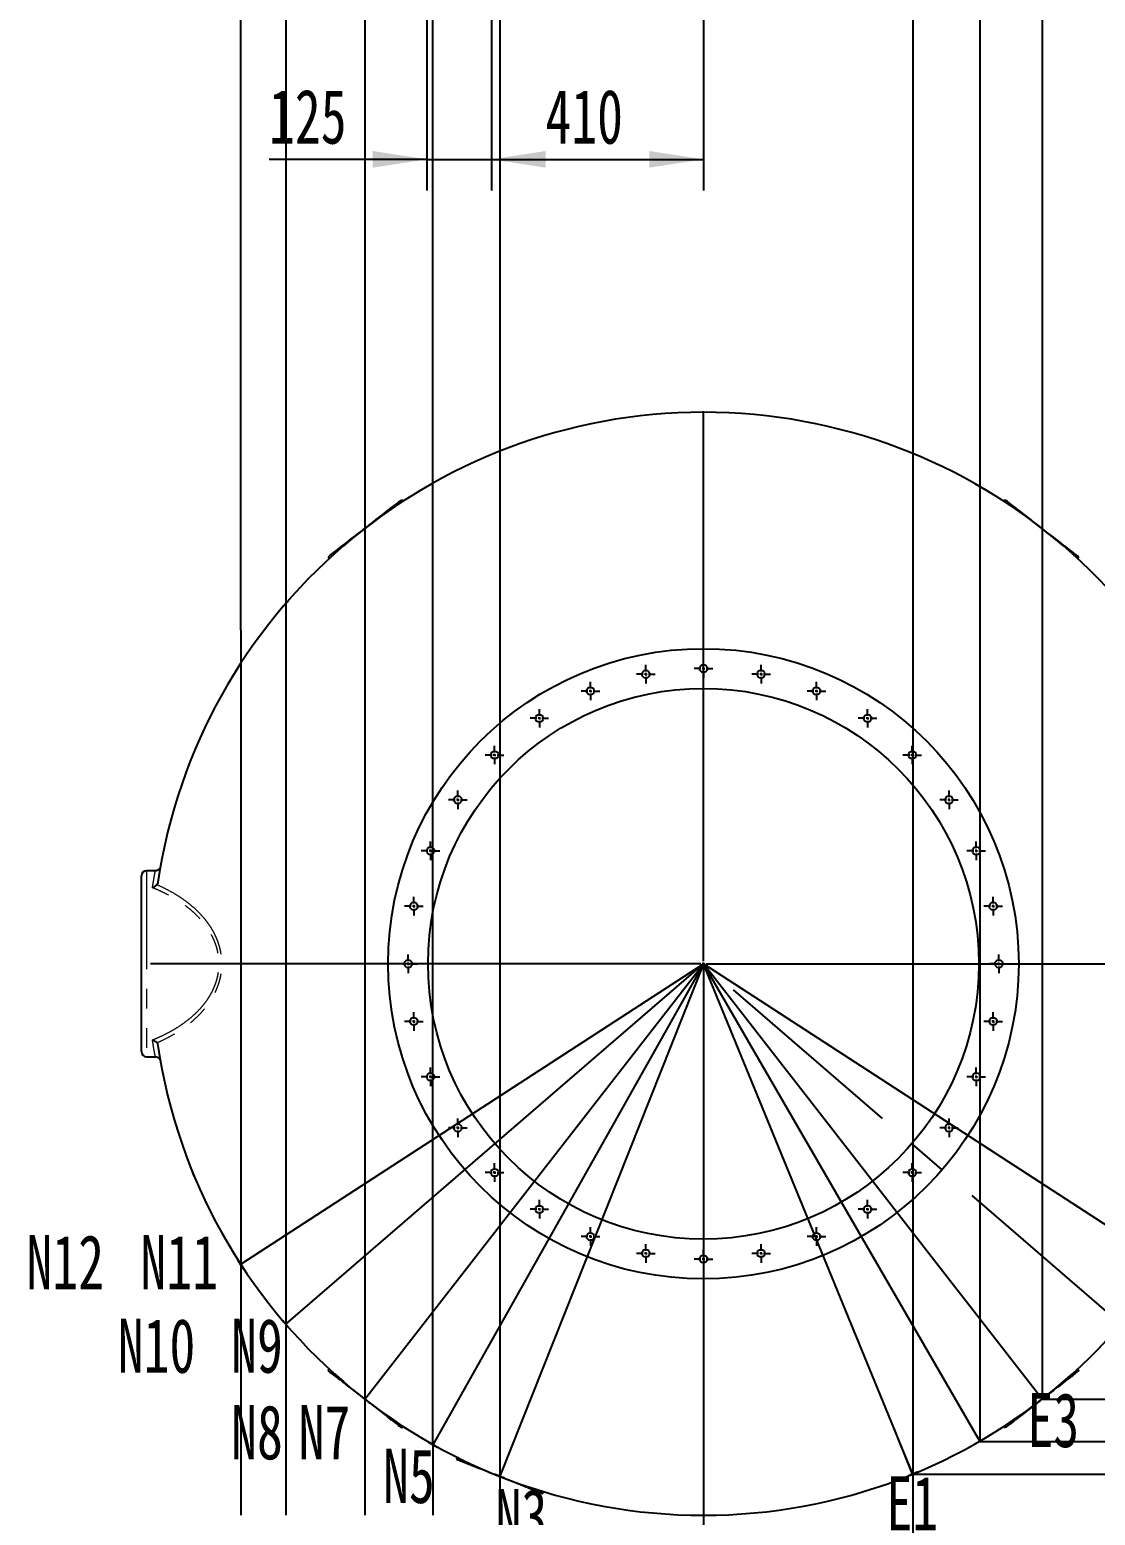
# Model space of a CAD drawing. Header units: millimetres. Extents: x 0 to 594, y 0 to 420.
# Drawn here: x 189.1 to 257.9, y 146.8 to 242.6 of the extents above; entities that cross this region are included whole.
import ezdxf

# ---------------------------------------------------------------- set-up
doc = ezdxf.new("R2010")
doc.units = ezdxf.units.MM
doc.header["$PDSIZE"] = -1
doc.linetypes.add('CENTERX2', pattern=[20.32, 12.7, -2.54, 2.54, -2.54])
doc.linetypes.add('PHANTOM', pattern=[12.7, 6.35, -1.27, 1.27, -1.27, 1.27, -1.27])
doc.layers.add('10', color=7, linetype='Continuous')
doc.styles.add('SLDTEXTSTYLE0', font='TXT', dxfattribs={"width": 0.7})
doc.dimstyles.new('SLDDIMSTYLE0', dxfattribs={"dimtxt": 3.5, "dimasz": 3.5, "dimexe": 0, "dimexo": 0.0625, "dimgap": 0.875, "dimtad": 2, "dimdec": 1, "dimlfac": 30, "dimrnd": 1e-09, "dimzin": 12, "dimdsep": 46, "dimtxsty": 'SLDTEXTSTYLE0', "dimsah": 1, "dimcen": 0.09, "dimadec": 0, "dimazin": 3, "dimtfac": 1, "dimtdec": 1, "dimtofl": 0, "dimtmove": 0, "dimatfit": 3, "dimfxl": 0, "dimfrac": 2, "dimtolj": 1, "dimtzin": 12, "dimarcsym": 0})
doc.dimstyles.new('SLDDIMSTYLE1', dxfattribs={"dimtxt": 3.5, "dimasz": 3.5, "dimexe": 0, "dimexo": 0.0625, "dimgap": 0.875, "dimtad": 2, "dimdec": 1, "dimlfac": 30, "dimrnd": 1e-09, "dimzin": 12, "dimdsep": 46, "dimtxsty": 'SLDTEXTSTYLE0', "dimsah": 1, "dimcen": 0.09, "dimadec": 0, "dimazin": 3, "dimtfac": 1, "dimtdec": 1, "dimtmove": 0, "dimatfit": 0, "dimfxl": 0, "dimfrac": 2, "dimtolj": 1, "dimtzin": 12, "dimarcsym": 0})

# ---------------------------------------------------------------- blocks, each defined once
blk = doc.blocks.new('_D_8')
at = {"layer": '10'}
for p, q in [((232.576, 182.359), (232.576, 127.953)), ((246.072, 149.435), (246.072, 127.953)), ((232.576, 129.953), (225.845, 129.953)), ((246.072, 129.953), (232.576, 129.953)), ((246.072, 129.953), (252.802, 129.953))]:
    blk.add_line(p, q, dxfattribs=at)
for points in [[(232.576, 129.953), (229.076, 130.492), (229.076, 129.415)], [(246.072, 129.953), (249.572, 129.415), (249.572, 130.492)]]:
    blk.add_solid(points, dxfattribs=at)
at = {"layer": '10', "insert": (236.23, 134.465), "char_height": 3.5, "attachment_point": 1, "style": 'SLDTEXTSTYLE0'}
blk.add_mtext('404.9', dxfattribs=at)
blk = doc.blocks.new('_D_14')
at = {"layer": '10'}
for p, q in [((214.742, 262.574), (214.742, 232.265)), ((218.909, 259.24), (218.909, 232.265)), ((214.742, 234.265), (204.554, 234.265)), ((214.742, 234.265), (218.909, 234.265)), ((218.909, 234.265), (225.64, 234.265))]:
    blk.add_line(p, q, dxfattribs=at)
for points in [[(214.742, 234.265), (211.242, 234.804), (211.242, 233.727)], [(218.909, 234.265), (222.409, 233.727), (222.409, 234.804)]]:
    blk.add_solid(points, dxfattribs=at)
at = {"layer": '10', "insert": (204.554, 238.777), "char_height": 3.5, "attachment_point": 1, "style": 'SLDTEXTSTYLE0'}
blk.add_mtext('125', dxfattribs=at)
blk = doc.blocks.new('_D_19')
at = {"layer": '10'}
for p, q in [((232.576, 262.724), (232.576, 232.265)), ((218.909, 259.24), (218.909, 232.265)), ((218.909, 234.265), (232.576, 234.265))]:
    blk.add_line(p, q, dxfattribs=at)
for points in [[(218.909, 234.265), (222.409, 233.727), (222.409, 234.804)], [(232.576, 234.265), (229.076, 234.804), (229.076, 233.727)]]:
    blk.add_solid(points, dxfattribs=at)
at = {"layer": '10', "insert": (222.383, 238.777), "char_height": 3.5, "attachment_point": 1, "style": 'SLDTEXTSTYLE0'}
blk.add_mtext('410', dxfattribs=at)
blk = doc.blocks.new('_D_27')
at = {"layer": '10'}
for p, q in [((252.992, 182.359), (295.576, 182.359)), ((293.576, 149.431), (293.576, 182.359)), ((266.568, 149.431), (295.576, 149.431))]:
    blk.add_line(p, q, dxfattribs=at)
for points in [[(293.576, 182.359), (293.038, 178.859), (294.115, 178.859)], [(293.576, 149.431), (294.115, 152.931), (293.038, 152.931)]]:
    blk.add_solid(points, dxfattribs=at)
at = {"layer": '10', "insert": (289.065, 163.092), "char_height": 3.5, "attachment_point": 1, "rotation": 90, "style": 'SLDTEXTSTYLE0'}
blk.add_mtext('987.8', dxfattribs=at)
blk = doc.blocks.new('SW_CENTERMARKSYMBOL_37')
at = {"layer": '10', "color": 0}
for p, q in [((0, 0.167), (0, 20.417)), ((-0.167, 0), (-20.417, 0)), ((0, 0), (-0.083, 0)), ((0, 0), (0, 0.083)), ((0, 0), (0, -0.083)), ((0, 0), (0.083, 0)), ((0.167, 0), (20.417, 0)), ((0, -0.167), (0, -20.417))]:
    blk.add_line(p, q, dxfattribs=at)
blk = doc.blocks.new('SW_CENTERMARKSYMBOL_38')
at = {"layer": '10', "color": 0}
for p, q in [((-0.167, 0), (-0.6, 0)), ((0, 0), (-0.083, 0)), ((0, 0.167), (0, 0.6)), ((0, 0), (0, 0.083)), ((0, 0), (0, -0.083)), ((0, 0), (0.083, 0)), ((0.167, 0), (0.6, 0)), ((0, -0.167), (0, -0.6))]:
    blk.add_line(p, q, dxfattribs=at)
blk = doc.blocks.new('SW_CENTERMARKSYMBOL_39')
at = {"layer": '10', "color": 0}
for p, q in [((-0.167, 0), (-0.6, 0)), ((0, 0), (-0.083, 0)), ((0, 0.167), (0, 0.6)), ((0, 0), (0, 0.083)), ((0, 0), (0, -0.083)), ((0, 0), (0.083, 0)), ((0.167, 0), (0.6, 0)), ((0, -0.167), (0, -0.6))]:
    blk.add_line(p, q, dxfattribs=at)
blk = doc.blocks.new('SW_CENTERMARKSYMBOL_40')
at = {"layer": '10', "color": 0}
for p, q in [((-0.167, 0), (-0.6, 0)), ((0, 0), (-0.083, 0)), ((0, 0.167), (0, 0.6)), ((0, 0), (0, 0.083)), ((0, 0), (0, -0.083)), ((0, 0), (0.083, 0)), ((0.167, 0), (0.6, 0)), ((0, -0.167), (0, -0.6))]:
    blk.add_line(p, q, dxfattribs=at)
blk = doc.blocks.new('SW_CENTERMARKSYMBOL_41')
at = {"layer": '10', "color": 0}
for p, q in [((-0.167, 0), (-0.6, 0)), ((0, 0), (-0.083, 0)), ((0, 0.167), (0, 0.6)), ((0, 0), (0, 0.083)), ((0, 0), (0, -0.083)), ((0, 0), (0.083, 0)), ((0.167, 0), (0.6, 0)), ((0, -0.167), (0, -0.6))]:
    blk.add_line(p, q, dxfattribs=at)
blk = doc.blocks.new('SW_CENTERMARKSYMBOL_42')
at = {"layer": '10', "color": 0}
for p, q in [((-0.167, 0), (-0.6, 0)), ((0, 0), (-0.083, 0)), ((0, 0.167), (0, 0.6)), ((0, 0), (0, 0.083)), ((0, 0), (0, -0.083)), ((0, 0), (0.083, 0)), ((0.167, 0), (0.6, 0)), ((0, -0.167), (0, -0.6))]:
    blk.add_line(p, q, dxfattribs=at)
blk = doc.blocks.new('SW_CENTERMARKSYMBOL_43')
at = {"layer": '10', "color": 0}
for p, q in [((-0.167, 0), (-0.6, 0)), ((0, 0), (-0.083, 0)), ((0, 0.167), (0, 0.6)), ((0, 0), (0, 0.083)), ((0, 0), (0, -0.083)), ((0, 0), (0.083, 0)), ((0.167, 0), (0.6, 0)), ((0, -0.167), (0, -0.6))]:
    blk.add_line(p, q, dxfattribs=at)
blk = doc.blocks.new('SW_CENTERMARKSYMBOL_44')
at = {"layer": '10', "color": 0}
for p, q in [((-0.167, 0), (-0.6, 0)), ((0, 0), (-0.083, 0)), ((0, 0.167), (0, 0.6)), ((0, 0), (0, 0.083)), ((0, 0), (0, -0.083)), ((0, 0), (0.083, 0)), ((0.167, 0), (0.6, 0)), ((0, -0.167), (0, -0.6))]:
    blk.add_line(p, q, dxfattribs=at)
blk = doc.blocks.new('SW_CENTERMARKSYMBOL_45')
at = {"layer": '10', "color": 0}
for p, q in [((-0.167, 0), (-0.6, 0)), ((0, 0), (-0.083, 0)), ((0, 0.167), (0, 0.6)), ((0, 0), (0, 0.083)), ((0, 0), (0, -0.083)), ((0, 0), (0.083, 0)), ((0.167, 0), (0.6, 0)), ((0, -0.167), (0, -0.6))]:
    blk.add_line(p, q, dxfattribs=at)
blk = doc.blocks.new('SW_CENTERMARKSYMBOL_46')
at = {"layer": '10', "color": 0}
for p, q in [((-0.167, 0), (-0.6, 0)), ((0, 0), (-0.083, 0)), ((0, 0.167), (0, 0.6)), ((0, 0), (0, 0.083)), ((0, 0), (0, -0.083)), ((0, 0), (0.083, 0)), ((0.167, 0), (0.6, 0)), ((0, -0.167), (0, -0.6))]:
    blk.add_line(p, q, dxfattribs=at)
blk = doc.blocks.new('SW_CENTERMARKSYMBOL_47')
at = {"layer": '10', "color": 0}
for p, q in [((-0.167, 0), (-0.6, 0)), ((0, 0), (-0.083, 0)), ((0, 0.167), (0, 0.6)), ((0, 0), (0, 0.083)), ((0, 0), (0, -0.083)), ((0, 0), (0.083, 0)), ((0.167, 0), (0.6, 0)), ((0, -0.167), (0, -0.6))]:
    blk.add_line(p, q, dxfattribs=at)
blk = doc.blocks.new('SW_CENTERMARKSYMBOL_48')
at = {"layer": '10', "color": 0}
for p, q in [((-0.167, 0), (-0.6, 0)), ((0, 0), (-0.083, 0)), ((0, 0.167), (0, 0.6)), ((0, 0), (0, 0.083)), ((0, 0), (0, -0.083)), ((0, 0), (0.083, 0)), ((0.167, 0), (0.6, 0)), ((0, -0.167), (0, -0.6))]:
    blk.add_line(p, q, dxfattribs=at)
blk = doc.blocks.new('SW_CENTERMARKSYMBOL_49')
at = {"layer": '10', "color": 0}
for p, q in [((-0.167, 0), (-0.6, 0)), ((0, 0), (-0.083, 0)), ((0, 0.167), (0, 0.6)), ((0, 0), (0, 0.083)), ((0, 0), (0, -0.083)), ((0, 0), (0.083, 0)), ((0.167, 0), (0.6, 0)), ((0, -0.167), (0, -0.6))]:
    blk.add_line(p, q, dxfattribs=at)
blk = doc.blocks.new('SW_CENTERMARKSYMBOL_50')
at = {"layer": '10', "color": 0}
for p, q in [((-0.167, 0), (-0.6, 0)), ((0, 0), (-0.083, 0)), ((0, 0.167), (0, 0.6)), ((0, 0), (0, 0.083)), ((0, 0), (0, -0.083)), ((0, 0), (0.083, 0)), ((0.167, 0), (0.6, 0)), ((0, -0.167), (0, -0.6))]:
    blk.add_line(p, q, dxfattribs=at)
blk = doc.blocks.new('SW_CENTERMARKSYMBOL_51')
at = {"layer": '10', "color": 0}
for p, q in [((-0.167, 0), (-0.6, 0)), ((0, 0), (-0.083, 0)), ((0, 0.167), (0, 0.6)), ((0, 0), (0, 0.083)), ((0, 0), (0, -0.083)), ((0, 0), (0.083, 0)), ((0.167, 0), (0.6, 0)), ((0, -0.167), (0, -0.6))]:
    blk.add_line(p, q, dxfattribs=at)
blk = doc.blocks.new('SW_CENTERMARKSYMBOL_52')
at = {"layer": '10', "color": 0}
for p, q in [((-0.167, 0), (-0.6, 0)), ((0, 0), (-0.083, 0)), ((0, 0.167), (0, 0.6)), ((0, 0), (0, 0.083)), ((0, 0), (0, -0.083)), ((0, 0), (0.083, 0)), ((0.167, 0), (0.6, 0)), ((0, -0.167), (0, -0.6))]:
    blk.add_line(p, q, dxfattribs=at)
blk = doc.blocks.new('SW_CENTERMARKSYMBOL_53')
at = {"layer": '10', "color": 0}
for p, q in [((-0.167, 0), (-0.6, 0)), ((0, 0), (-0.083, 0)), ((0, 0.167), (0, 0.6)), ((0, 0), (0, 0.083)), ((0, 0), (0, -0.083)), ((0, 0), (0.083, 0)), ((0.167, 0), (0.6, 0)), ((0, -0.167), (0, -0.6))]:
    blk.add_line(p, q, dxfattribs=at)
blk = doc.blocks.new('SW_CENTERMARKSYMBOL_54')
at = {"layer": '10', "color": 0}
for p, q in [((-0.167, 0), (-0.6, 0)), ((0, 0), (-0.083, 0)), ((0, 0.167), (0, 0.6)), ((0, 0), (0, 0.083)), ((0, 0), (0, -0.083)), ((0, 0), (0.083, 0)), ((0.167, 0), (0.6, 0)), ((0, -0.167), (0, -0.6))]:
    blk.add_line(p, q, dxfattribs=at)
blk = doc.blocks.new('SW_CENTERMARKSYMBOL_55')
at = {"layer": '10', "color": 0}
for p, q in [((-0.167, 0), (-0.6, 0)), ((0, 0), (-0.083, 0)), ((0, 0.167), (0, 0.6)), ((0, 0), (0, 0.083)), ((0, 0), (0, -0.083)), ((0, 0), (0.083, 0)), ((0.167, 0), (0.6, 0)), ((0, -0.167), (0, -0.6))]:
    blk.add_line(p, q, dxfattribs=at)
blk = doc.blocks.new('SW_CENTERMARKSYMBOL_56')
at = {"layer": '10', "color": 0}
for p, q in [((-0.167, 0), (-0.6, 0)), ((0, 0), (-0.083, 0)), ((0, 0.167), (0, 0.6)), ((0, 0), (0, 0.083)), ((0, 0), (0, -0.083)), ((0, 0), (0.083, 0)), ((0.167, 0), (0.6, 0)), ((0, -0.167), (0, -0.6))]:
    blk.add_line(p, q, dxfattribs=at)
blk = doc.blocks.new('SW_CENTERMARKSYMBOL_57')
at = {"layer": '10', "color": 0}
for p, q in [((-0.167, 0), (-0.6, 0)), ((0, 0), (-0.083, 0)), ((0, 0.167), (0, 0.6)), ((0, 0), (0, 0.083)), ((0, 0), (0, -0.083)), ((0, 0), (0.083, 0)), ((0.167, 0), (0.6, 0)), ((0, -0.167), (0, -0.6))]:
    blk.add_line(p, q, dxfattribs=at)
blk = doc.blocks.new('SW_CENTERMARKSYMBOL_58')
at = {"layer": '10', "color": 0}
for p, q in [((-0.167, 0), (-0.6, 0)), ((0, 0), (-0.083, 0)), ((0, 0.167), (0, 0.6)), ((0, 0), (0, 0.083)), ((0, 0), (0, -0.083)), ((0, 0), (0.083, 0)), ((0.167, 0), (0.6, 0)), ((0, -0.167), (0, -0.6))]:
    blk.add_line(p, q, dxfattribs=at)
blk = doc.blocks.new('SW_CENTERMARKSYMBOL_59')
at = {"layer": '10', "color": 0}
for p, q in [((-0.167, 0), (-0.6, 0)), ((0, 0), (-0.083, 0)), ((0, 0.167), (0, 0.6)), ((0, 0), (0, 0.083)), ((0, 0), (0, -0.083)), ((0, 0), (0.083, 0)), ((0.167, 0), (0.6, 0)), ((0, -0.167), (0, -0.6))]:
    blk.add_line(p, q, dxfattribs=at)
blk = doc.blocks.new('SW_CENTERMARKSYMBOL_60')
at = {"layer": '10', "color": 0}
for p, q in [((-0.167, 0), (-0.6, 0)), ((0, 0), (-0.083, 0)), ((0, 0.167), (0, 0.6)), ((0, 0), (0, 0.083)), ((0, 0), (0, -0.083)), ((0, 0), (0.083, 0)), ((0.167, 0), (0.6, 0)), ((0, -0.167), (0, -0.6))]:
    blk.add_line(p, q, dxfattribs=at)
blk = doc.blocks.new('SW_CENTERMARKSYMBOL_61')
at = {"layer": '10', "color": 0}
for p, q in [((-0.167, 0), (-0.6, 0)), ((0, 0), (-0.083, 0)), ((0, 0.167), (0, 0.6)), ((0, 0), (0, 0.083)), ((0, 0), (0, -0.083)), ((0, 0), (0.083, 0)), ((0.167, 0), (0.6, 0)), ((0, -0.167), (0, -0.6))]:
    blk.add_line(p, q, dxfattribs=at)
blk = doc.blocks.new('SW_CENTERMARKSYMBOL_62')
at = {"layer": '10', "color": 0}
for p, q in [((-0.167, 0), (-0.6, 0)), ((0, 0), (-0.083, 0)), ((0, 0.167), (0, 0.6)), ((0, 0), (0, 0.083)), ((0, 0), (0, -0.083)), ((0, 0), (0.083, 0)), ((0.167, 0), (0.6, 0)), ((0, -0.167), (0, -0.6))]:
    blk.add_line(p, q, dxfattribs=at)
blk = doc.blocks.new('SW_CENTERMARKSYMBOL_63')
at = {"layer": '10', "color": 0}
for p, q in [((-0.167, 0), (-0.6, 0)), ((0, 0), (-0.083, 0)), ((0, 0.167), (0, 0.6)), ((0, 0), (0, 0.083)), ((0, 0), (0, -0.083)), ((0, 0), (0.083, 0)), ((0.167, 0), (0.6, 0)), ((0, -0.167), (0, -0.6))]:
    blk.add_line(p, q, dxfattribs=at)
blk = doc.blocks.new('SW_CENTERMARKSYMBOL_64')
at = {"layer": '10', "color": 0}
for p, q in [((-0.167, 0), (-0.6, 0)), ((0, 0), (-0.083, 0)), ((0, 0.167), (0, 0.6)), ((0, 0), (0, 0.083)), ((0, 0), (0, -0.083)), ((0, 0), (0.083, 0)), ((0.167, 0), (0.6, 0)), ((0, -0.167), (0, -0.6))]:
    blk.add_line(p, q, dxfattribs=at)
blk = doc.blocks.new('SW_CENTERMARKSYMBOL_65')
at = {"layer": '10', "color": 0}
for p, q in [((-0.167, 0), (-0.6, 0)), ((0, 0), (-0.083, 0)), ((0, 0.167), (0, 0.6)), ((0, 0), (0, 0.083)), ((0, 0), (0, -0.083)), ((0, 0), (0.083, 0)), ((0.167, 0), (0.6, 0)), ((0, -0.167), (0, -0.6))]:
    blk.add_line(p, q, dxfattribs=at)
blk = doc.blocks.new('SW_CENTERMARKSYMBOL_66')
at = {"layer": '10', "color": 0}
for p, q in [((-0.167, 0), (-0.6, 0)), ((0, 0), (-0.083, 0)), ((0, 0.167), (0, 0.6)), ((0, 0), (0, 0.083)), ((0, 0), (0, -0.083)), ((0, 0), (0.083, 0)), ((0.167, 0), (0.6, 0)), ((0, -0.167), (0, -0.6))]:
    blk.add_line(p, q, dxfattribs=at)
blk = doc.blocks.new('SW_CENTERMARKSYMBOL_67')
at = {"layer": '10', "color": 0}
for p, q in [((-0.167, 0), (-0.6, 0)), ((0, 0), (-0.083, 0)), ((0, 0.167), (0, 0.6)), ((0, 0), (0, 0.083)), ((0, 0), (0, -0.083)), ((0, 0), (0.083, 0)), ((0.167, 0), (0.6, 0)), ((0, -0.167), (0, -0.6))]:
    blk.add_line(p, q, dxfattribs=at)
blk = doc.blocks.new('SW_CENTERMARKSYMBOL_68')
at = {"layer": '10', "color": 0}
for p, q in [((-0.167, 0), (-0.6, 0)), ((0, 0), (-0.083, 0)), ((0, 0.167), (0, 0.6)), ((0, 0), (0, 0.083)), ((0, 0), (0, -0.083)), ((0, 0), (0.083, 0)), ((0.167, 0), (0.6, 0)), ((0, -0.167), (0, -0.6))]:
    blk.add_line(p, q, dxfattribs=at)
blk = doc.blocks.new('SW_CENTERMARKSYMBOL_69')
at = {"layer": '10', "color": 0}
for p, q in [((-0.167, 0), (-0.6, 0)), ((0, 0), (-0.083, 0)), ((0, 0.167), (0, 0.6)), ((0, 0), (0, 0.083)), ((0, 0), (0, -0.083)), ((0, 0), (0.083, 0)), ((0.167, 0), (0.6, 0)), ((0, -0.167), (0, -0.6))]:
    blk.add_line(p, q, dxfattribs=at)
blk = doc.blocks.new('SW_CENTERMARKSYMBOL_70')
at = {"layer": '10', "color": 0}
for p, q in [((0, 0.167), (0, 35.667)), ((-0.167, 0), (-35.667, 0)), ((0, 0), (-0.083, 0)), ((0, 0), (0, 0.083)), ((0, 0), (0, -0.083)), ((0, 0), (0.083, 0)), ((0.167, 0), (35.667, 0)), ((0, -0.167), (0, -35.667))]:
    blk.add_line(p, q, dxfattribs=at)

msp = doc.modelspace()

# ---------------------------------------------------------------- linework, layer by layer
at = {"color": 7, "linetype": 'Continuous', "lineweight": 25}
for p, q in [((214.454, 212.9841), (214.4547, 212.9828)), ((214.4547, 212.9828), (214.4547, 212.9828)), ((215.0316, 213.3169), (215.0309, 213.3182)), ((250.1206, 213.3182), (250.1198, 213.3169)), ((250.6968, 212.9828), (250.6975, 212.9841)), ((213.1801, 212.1919), (213.1024, 212.2918)), ((252.0491, 212.2918), (251.9713, 212.1918)), ((210.4709, 210.2458), (210.4719, 210.2445)), ((210.9981, 210.6538), (210.9972, 210.655)), ((254.1543, 210.655), (254.1533, 210.6538)), ((254.6796, 210.2446), (254.6806, 210.2458)), ((208.3657, 208.6089), (208.4435, 208.5089)), ((256.7081, 208.509), (256.7858, 208.6089)), ((205.4177, 205.3532), (205.4189, 205.3522)), ((205.4189, 205.3522), (205.4189, 205.3522)), ((205.8544, 205.8569), (205.8532, 205.858)), ((202.4936, 201.3655), (202.4923, 201.3663)), ((202.1415, 200.7994), (202.1428, 200.7985)), ((196.3257, 176.6925), (196.3257, 188.0259)), ((197.2209, 188.3592), (196.6591, 188.3592)), ((197.5467, 188.6159), (197.5485, 188.626)), ((196.6591, 176.3592), (197.2218, 176.3592)), ((199.5175, 169.1938), (199.5161, 169.1932)), ((199.7685, 168.5762), (199.77, 168.5768)), ((202.5388, 163.249), (202.5255, 163.2404)), ((202.5255, 163.2404), (202.5263, 163.2391)), ((202.5522, 163.2597), (202.5263, 163.2391)), ((202.8878, 162.6826), (202.9172, 162.6979)), ((202.8886, 162.6813), (202.9019, 162.6899)), ((205.4189, 159.3662), (205.4177, 159.3652)), ((205.8532, 158.8604), (205.8544, 158.8615)), ((208.4434, 156.2094), (208.3657, 156.1095)), ((256.7858, 156.1095), (256.708, 156.2095)), ((210.4719, 154.4738), (210.4709, 154.4726)), ((254.6796, 154.4738), (254.6796, 154.4739)), ((254.6806, 154.4726), (254.6796, 154.4738)), ((210.9972, 154.0634), (210.9982, 154.0646)), ((254.1533, 154.0646), (254.1543, 154.0634)), ((213.1024, 152.4266), (213.1802, 152.5266)), ((251.9714, 152.5265), (252.0491, 152.4266)), ((214.8482, 151.5053), (214.8314, 151.4756)), ((214.8314, 151.4756), (214.8315, 151.4756)), ((214.8486, 151.5059), (214.8315, 151.4756)), ((250.6968, 151.7356), (250.6967, 151.7356)), ((250.6975, 151.7343), (250.6968, 151.7356)), ((215.4126, 151.1489), (215.4297, 151.1793)), ((215.4126, 151.1489), (215.4128, 151.1488)), ((215.4128, 151.1488), (215.4293, 151.1786)), ((216.6935, 150.5169), (216.6467, 150.3992)), ((250.1198, 151.4015), (250.1206, 151.4002)), ((246.3801, 149.561), (246.3795, 149.5624)), ((219.1255, 149.4158), (219.1249, 149.4144)), ((219.7444, 149.1682), (219.745, 149.1697)), ((245.7627, 149.3095), (245.7633, 149.3081)), ((222.2226, 148.1834), (222.2693, 148.3011)), ((232.5757, 146.7759), (232.9091, 146.7759)), ((232.5757, 146.7759), (232.9091, 146.7759))]:
    msp.add_line(p, q, dxfattribs=at)
at = {"color": 8, "linetype": 'PHANTOM', "lineweight": 18}
msp.add_line((196.6591, 188.3592), (196.6591, 176.3592), dxfattribs=at)
at = {"color": 7, "linetype": 'Continuous', "lineweight": 25, "flags": 128}
for points in [[(214.7424, 213.1512), (214.6861, 213.1186), (214.632, 213.0872), (214.5822, 213.0584), (214.5384, 213.0331), (214.5026, 213.0123), (214.4759, 212.9968), (214.4595, 212.9873), (214.454, 212.9841)], [(215.0309, 213.3182), (215.0253, 213.315), (215.0089, 213.3055), (214.9822, 213.2901), (214.9464, 213.2693), (214.9027, 213.244), (214.8528, 213.2151), (214.7987, 213.1838), (214.7424, 213.1512)], [(250.1206, 213.3182), (250.1262, 213.315), (250.1426, 213.3055), (250.1692, 213.2901), (250.2051, 213.2693), (250.2488, 213.244), (250.2987, 213.2151), (250.3528, 213.1838), (250.4091, 213.1512)], [(250.4091, 213.1512), (250.4654, 213.1186), (250.5195, 213.0872), (250.5693, 213.0584), (250.613, 213.0331), (250.6489, 213.0123), (250.6756, 212.9968), (250.692, 212.9873), (250.6975, 212.9841)], [(210.9972, 210.655), (211.0309, 210.6812), (211.1778, 210.7954), (211.323, 210.9083), (211.4659, 211.0194), (211.6059, 211.1283), (211.7425, 211.2344), (211.875, 211.3375), (212.0031, 211.4371), (212.1261, 211.5328), (212.2437, 211.6242), (212.3553, 211.7109), (212.4605, 211.7927), (212.5589, 211.8693), (212.6501, 211.9402), (212.7337, 212.0052), (212.8095, 212.0641), (212.877, 212.1166), (212.9361, 212.1625), (212.9865, 212.2017), (213.028, 212.234), (213.0605, 212.2592), (213.0837, 212.2773), (213.0977, 212.2882), (213.1024, 212.2918)], [(254.1543, 210.655), (254.1206, 210.6812), (253.9736, 210.7954), (253.8284, 210.9083), (253.6856, 211.0194), (253.5456, 211.1283), (253.409, 211.2344), (253.2765, 211.3375), (253.1484, 211.4371), (253.0253, 211.5328), (252.9078, 211.6242), (252.7962, 211.7109), (252.691, 211.7927), (252.5926, 211.8693), (252.5014, 211.9402), (252.4178, 212.0052), (252.342, 212.0641), (252.2745, 212.1166), (252.2154, 212.1625), (252.165, 212.2017), (252.1235, 212.234), (252.091, 212.2592), (252.0678, 212.2773), (252.0538, 212.2882), (252.0491, 212.2918)], [(208.3657, 208.6089), (208.3704, 208.6126), (208.3844, 208.6235), (208.4077, 208.6415), (208.4401, 208.6668), (208.4816, 208.6991), (208.532, 208.7382), (208.5911, 208.7842), (208.6587, 208.8367), (208.7344, 208.8956), (208.818, 208.9606), (208.9092, 209.0315), (209.0076, 209.108), (209.1128, 209.1898), (209.2244, 209.2766), (209.342, 209.368), (209.465, 209.4637), (209.5931, 209.5633), (209.7257, 209.6663), (209.8622, 209.7725), (210.0022, 209.8813), (210.1451, 209.9924), (210.2903, 210.1053), (210.4372, 210.2196), (210.4709, 210.2458)], [(210.7341, 210.4504), (210.6827, 210.4105), (210.6334, 210.3721), (210.5879, 210.3367), (210.548, 210.3057), (210.5153, 210.2803), (210.4909, 210.2614), (210.476, 210.2497), (210.4709, 210.2458)], [(210.9972, 210.655), (210.9922, 210.6511), (210.9772, 210.6394), (210.9529, 210.6205), (210.9201, 210.5951), (210.8803, 210.5641), (210.8348, 210.5287), (210.7854, 210.4903), (210.7341, 210.4504)], [(254.1543, 210.655), (254.1593, 210.6511), (254.1743, 210.6394), (254.1986, 210.6205), (254.2313, 210.5951), (254.2712, 210.5641), (254.3167, 210.5287), (254.3661, 210.4903), (254.4174, 210.4504)], [(254.4174, 210.4504), (254.4688, 210.4105), (254.5181, 210.3721), (254.5636, 210.3367), (254.6035, 210.3057), (254.6362, 210.2803), (254.6605, 210.2614), (254.6755, 210.2497), (254.6806, 210.2458)], [(256.7858, 208.6089), (256.7811, 208.6126), (256.7671, 208.6235), (256.7438, 208.6415), (256.7114, 208.6668), (256.6699, 208.6991), (256.6195, 208.7382), (256.5604, 208.7842), (256.4928, 208.8367), (256.4171, 208.8956), (256.3335, 208.9606), (256.2423, 209.0315), (256.1439, 209.108), (256.0387, 209.1898), (255.9271, 209.2766), (255.8095, 209.368), (255.6864, 209.4637), (255.5584, 209.5633), (255.4258, 209.6663), (255.2893, 209.7725), (255.1493, 209.8813), (255.0064, 209.9924), (254.8612, 210.1053), (254.7143, 210.2196), (254.6806, 210.2458)], [(205.6355, 205.6056), (205.593, 205.5564), (205.5521, 205.509), (205.5145, 205.4654), (205.4815, 205.4271), (205.4544, 205.3958), (205.4343, 205.3724), (205.4219, 205.3581), (205.4177, 205.3532)], [(205.8532, 205.858), (205.849, 205.8531), (205.8366, 205.8388), (205.8165, 205.8154), (205.7894, 205.784), (205.7564, 205.7458), (205.7188, 205.7022), (205.6779, 205.6548), (205.6355, 205.6056)], [(202.3169, 201.0828), (202.3511, 201.1381), (202.384, 201.1913), (202.4143, 201.2403), (202.4409, 201.2833), (202.4627, 201.3185), (202.4789, 201.3447), (202.4889, 201.3608), (202.4923, 201.3663)], [(202.1415, 200.7994), (202.1448, 200.8048), (202.1548, 200.8209), (202.171, 200.8471), (202.1928, 200.8824), (202.2194, 200.9253), (202.2497, 200.9744), (202.2827, 201.0275), (202.3169, 201.0828)], [(199.6423, 168.8847), (199.6177, 168.9449), (199.594, 169.0028), (199.5722, 169.0561), (199.553, 169.1029), (199.5373, 169.1412), (199.5257, 169.1698), (199.5185, 169.1873), (199.5161, 169.1932)], [(199.7685, 168.5762), (199.7661, 168.5821), (199.7589, 168.5997), (199.7472, 168.6282), (199.7315, 168.6666), (199.7124, 168.7133), (199.6906, 168.7667), (199.6669, 168.8245), (199.6423, 168.8847)], [(202.8878, 162.6826), (202.8869, 162.6838), (202.8804, 162.6938), (202.8677, 162.7135), (202.8491, 162.7421), (202.8254, 162.7786), (202.7974, 162.8217), (202.7661, 162.8698), (202.7327, 162.9212), (202.6984, 162.9741), (202.6644, 163.0264), (202.632, 163.0764), (202.6022, 163.1222), (202.5762, 163.1622), (202.555, 163.1949), (202.5392, 163.2192), (202.5296, 163.2341), (202.5263, 163.2391)], [(202.8878, 162.6826), (202.8878, 162.6825), (202.8886, 162.6813)], [(205.6355, 159.1128), (205.593, 159.162), (205.5521, 159.2094), (205.5145, 159.253), (205.4815, 159.2913), (205.4544, 159.3226), (205.4343, 159.346), (205.4219, 159.3603), (205.4177, 159.3652)], [(205.8532, 158.8604), (205.849, 158.8653), (205.8366, 158.8797), (205.8165, 158.903), (205.7894, 158.9344), (205.7564, 158.9726), (205.7188, 159.0162), (205.6779, 159.0636), (205.6355, 159.1128)], [(208.3657, 156.1095), (208.3704, 156.1058), (208.3844, 156.0949), (208.4077, 156.0769), (208.4401, 156.0516), (208.4816, 156.0193), (208.532, 155.9802), (208.5911, 155.9342), (208.6587, 155.8817), (208.7344, 155.8228), (208.818, 155.7578), (208.9092, 155.6869), (209.0076, 155.6104), (209.1128, 155.5286), (209.2244, 155.4418), (209.342, 155.3504), (209.465, 155.2547), (209.5931, 155.1551), (209.7257, 155.0521), (209.8622, 154.9459), (210.0022, 154.8371), (210.1451, 154.726), (210.2903, 154.6131), (210.4372, 154.4988), (210.4709, 154.4726)], [(256.7858, 156.1095), (256.7811, 156.1058), (256.7671, 156.0949), (256.7438, 156.0769), (256.7114, 156.0516), (256.6699, 156.0193), (256.6195, 155.9802), (256.5604, 155.9342), (256.4928, 155.8817), (256.4171, 155.8228), (256.3335, 155.7578), (256.2423, 155.6869), (256.1439, 155.6104), (256.0387, 155.5286), (255.9271, 155.4418), (255.8095, 155.3504), (255.6864, 155.2547), (255.5584, 155.1551), (255.4258, 155.0521), (255.2893, 154.9459), (255.1493, 154.8371), (255.0064, 154.726), (254.8612, 154.6131), (254.7143, 154.4988), (254.6806, 154.4726)], [(210.7341, 154.268), (210.6827, 154.3079), (210.6334, 154.3463), (210.5879, 154.3817), (210.548, 154.4127), (210.5153, 154.4381), (210.4909, 154.457), (210.476, 154.4687), (210.4709, 154.4726)], [(254.4174, 154.268), (254.4688, 154.3079), (254.5181, 154.3463), (254.5636, 154.3817), (254.6035, 154.4127), (254.6362, 154.4381), (254.6605, 154.457), (254.6755, 154.4687), (254.6806, 154.4726)], [(210.9972, 154.0634), (210.9922, 154.0673), (210.9772, 154.079), (210.9529, 154.0979), (210.9201, 154.1233), (210.8803, 154.1543), (210.8348, 154.1897), (210.7854, 154.2281), (210.7341, 154.268)], [(210.9972, 154.0634), (211.0309, 154.0372), (211.1778, 153.923), (211.323, 153.8101), (211.4659, 153.699), (211.6059, 153.5901), (211.7425, 153.484), (211.875, 153.3809), (212.0031, 153.2813), (212.1261, 153.1856), (212.2437, 153.0942), (212.3553, 153.0075), (212.4605, 152.9257), (212.5589, 152.8492), (212.6501, 152.7782), (212.7337, 152.7132), (212.8095, 152.6543), (212.877, 152.6018), (212.9361, 152.5559), (212.9865, 152.5167), (213.028, 152.4844), (213.0605, 152.4592), (213.0837, 152.4411), (213.0977, 152.4302), (213.1024, 152.4266)], [(254.1543, 154.0634), (254.1206, 154.0372), (253.9736, 153.923), (253.8284, 153.8101), (253.6856, 153.699), (253.5456, 153.5901), (253.409, 153.484), (253.2765, 153.3809), (253.1484, 153.2813), (253.0253, 153.1856), (252.9078, 153.0942), (252.7962, 153.0075), (252.691, 152.9257), (252.5926, 152.8492), (252.5014, 152.7782), (252.4178, 152.7132), (252.342, 152.6543), (252.2745, 152.6018), (252.2154, 152.5559), (252.165, 152.5167), (252.1235, 152.4844), (252.091, 152.4592), (252.0678, 152.4411), (252.0538, 152.4302), (252.0491, 152.4266)], [(254.1543, 154.0634), (254.1593, 154.0673), (254.1743, 154.079), (254.1986, 154.0979), (254.2313, 154.1233), (254.2712, 154.1543), (254.3167, 154.1897), (254.3661, 154.2281), (254.4174, 154.268)], [(215.4126, 151.1489), (215.4074, 151.1518), (215.3918, 151.1606), (215.3665, 151.1748), (215.3324, 151.194), (215.2906, 151.2175), (215.2428, 151.2443), (215.1906, 151.2737), (215.1359, 151.3044), (215.0807, 151.3355), (215.027, 151.3656), (214.9768, 151.3939), (214.9318, 151.4192), (214.8937, 151.4406), (214.8638, 151.4574), (214.8433, 151.4689), (214.8328, 151.4748), (214.8315, 151.4756)], [(250.1206, 151.4002), (250.1262, 151.4034), (250.1426, 151.4129), (250.1692, 151.4283), (250.2051, 151.4491), (250.2488, 151.4744), (250.2987, 151.5033), (250.3528, 151.5346), (250.4091, 151.5672)], [(250.4091, 151.5672), (250.4654, 151.5998), (250.5195, 151.6312), (250.5693, 151.66), (250.613, 151.6854), (250.6489, 151.7061), (250.6756, 151.7216), (250.692, 151.7311), (250.6975, 151.7343)], [(216.6467, 150.3992), (216.6522, 150.397), (216.6687, 150.3905), (216.6961, 150.3796), (216.7343, 150.3644), (216.7832, 150.345), (216.8425, 150.3214), (216.9121, 150.2938), (216.9916, 150.2622), (217.0807, 150.2268), (217.1792, 150.1876), (217.2865, 150.145), (217.4023, 150.0989), (217.5262, 150.0497), (217.6576, 149.9975), (217.796, 149.9425), (217.9408, 149.885), (218.0916, 149.8251), (218.2476, 149.763), (218.4084, 149.6992), (218.5731, 149.6337), (218.7413, 149.5668), (218.9123, 149.4989), (219.0852, 149.4302), (219.1249, 149.4144)], [(246.3801, 149.561), (246.3742, 149.5585), (246.3567, 149.5514), (246.3282, 149.5397), (246.2898, 149.5239), (246.2431, 149.5048), (246.1897, 149.4829), (246.1319, 149.4592), (246.0717, 149.4345)], [(219.4347, 149.2913), (219.3742, 149.3153), (219.3161, 149.3384), (219.2626, 149.3597), (219.2156, 149.3784), (219.1771, 149.3937), (219.1485, 149.405), (219.1308, 149.412), (219.1249, 149.4144)], [(219.7444, 149.1682), (219.7385, 149.1706), (219.7208, 149.1776), (219.6922, 149.189), (219.6537, 149.2043), (219.6068, 149.2229), (219.5532, 149.2442), (219.4951, 149.2673), (219.4347, 149.2913)], [(219.7444, 149.1682), (219.7841, 149.1525), (219.9571, 149.0837), (220.128, 149.0158), (220.2962, 148.9489), (220.461, 148.8835), (220.6217, 148.8196), (220.7777, 148.7576), (220.9285, 148.6977), (221.0734, 148.6401), (221.2117, 148.5851), (221.3431, 148.5329), (221.467, 148.4837), (221.5828, 148.4376), (221.6901, 148.395), (221.7886, 148.3559), (221.8777, 148.3204), (221.9572, 148.2888), (222.0268, 148.2612), (222.0861, 148.2376), (222.135, 148.2182), (222.1732, 148.203), (222.2006, 148.1921), (222.2171, 148.1856), (222.2226, 148.1834)], [(246.0717, 149.4345), (246.0115, 149.4099), (245.9537, 149.3862), (245.9004, 149.3643), (245.8536, 149.3452), (245.8153, 149.3294), (245.7868, 149.3177), (245.7692, 149.3106), (245.7633, 149.3081)]]:
    msp.add_lwpolyline(points, dxfattribs=at)
at = {"color": 7, "linetype": 'Continuous', "lineweight": 25}
for centre, radius in [((232.5757, 182.3592), 20.3333), ((228.8593, 201.0432), 0.25), ((232.5757, 201.4092), 0.25), ((236.2922, 201.0432), 0.25), ((232.5757, 182.3592), 17.7667), ((225.2856, 199.9591), 0.25), ((239.8659, 199.9591), 0.25), ((221.9921, 198.1987), 0.25), ((243.1594, 198.1987), 0.25), ((219.1054, 195.8296), 0.25), ((246.0461, 195.8296), 0.25), ((216.7362, 192.9428), 0.25), ((248.4152, 192.9428), 0.25), ((214.9758, 189.6493), 0.25), ((250.1756, 189.6493), 0.25), ((213.8918, 186.0757), 0.25), ((251.2597, 186.0757), 0.25), ((213.5257, 182.3592), 0.25), ((251.6257, 182.3592), 0.25), ((213.8918, 178.6427), 0.25), ((251.2597, 178.6427), 0.25), ((214.9758, 175.0691), 0.25), ((250.1756, 175.0691), 0.25), ((216.7362, 171.7756), 0.25), ((248.4152, 171.7756), 0.25), ((219.1054, 168.8888), 0.25), ((246.0461, 168.8888), 0.25), ((221.9921, 166.5197), 0.25), ((243.1594, 166.5197), 0.25), ((225.2856, 164.7593), 0.25), ((239.8659, 164.7593), 0.25), ((228.8593, 163.6752), 0.25), ((236.2922, 163.6752), 0.25), ((232.5757, 163.3092), 0.25)]:
    msp.add_circle(centre, radius, dxfattribs=at)
for centre, radius, start, end in [((232.5757, 182.3592), 35.5833, 8.509575, 171.490425), ((196.6591, 188.0259), 0.3333, 90, 180), ((196.6591, 176.6925), 0.3333, 180, 270), ((232.5757, 182.3592), 35.5833, 188.509575, 351.490425)]:
    msp.add_arc(centre, radius, start, end, dxfattribs=at)
at = {"color": 8, "linetype": 'PHANTOM', "lineweight": 18}
for points, knots in [([(197.0353, 187.2713), (197.0491, 187.3594), (197.0768, 187.5362), (197.1146, 187.7624), (197.1484, 187.9578), (197.1772, 188.1183), (197.1997, 188.2411), (197.2146, 188.3208), (197.2218, 188.3588), (197.2211, 188.3552), (197.2209, 188.3541)], [0, 0, 0, 0, 0.1299485, 0.2607226, 0.3944505, 0.5281772, 0.66574, 0.803301, 0.9384534, 1, 1, 1, 1]), ([(197.0353, 177.4471), (197.1303, 177.4863), (197.3844, 177.5911), (197.7913, 177.7798), (198.2522, 178.0209), (198.7009, 178.289), (199.1061, 178.5661), (199.4688, 178.8482), (199.7903, 179.1311), (200.095, 179.4379), (200.3785, 179.7695), (200.6088, 180.0881), (200.7909, 180.3861), (200.9322, 180.6559), (201.056, 180.9375), (201.1596, 181.2294), (201.2406, 181.529), (201.2962, 181.8354), (201.3267, 182.1459), (201.3319, 182.4583), (201.3112, 182.7695), (201.2637, 183.0767), (201.1921, 183.3778), (201.0983, 183.6705), (200.9732, 183.9799), (200.8112, 184.3009), (200.6098, 184.6284), (200.3864, 184.9361), (200.1222, 185.2502), (199.8148, 185.5655), (199.4626, 185.8771), (199.0928, 186.1623), (198.7093, 186.4226), (198.3102, 186.6633), (197.8968, 186.885), (197.4704, 187.0901), (197.1803, 187.2109), (197.0353, 187.2713)], [0, 0, 0, 0, 0.0234414, 0.0626982, 0.1020032, 0.1412873, 0.1805154, 0.2119302, 0.2434724, 0.2750076, 0.3064517, 0.337784, 0.3589462, 0.3802128, 0.4014884, 0.4227041, 0.4438234, 0.464709, 0.4856928, 0.506672, 0.5275514, 0.5484506, 0.5694359, 0.5904378, 0.6113598, 0.6383501, 0.6654384, 0.6925624, 0.7196018, 0.754086, 0.788662, 0.823312, 0.8579678, 0.8925191, 0.928338, 0.9641748, 1, 1, 1, 1]), ([(197.3249, 187.4663), (197.3361, 187.4614), (197.5388, 187.3723), (197.9285, 187.1867), (198.4331, 186.9073), (198.8762, 186.6264), (199.2606, 186.3519), (199.6305, 186.0518), (199.9822, 185.7248), (200.2893, 185.3939), (200.5534, 185.064), (200.7772, 184.7402), (200.9783, 184.3965), (201.1401, 184.0598), (201.2652, 183.7352), (201.359, 183.4276), (201.4305, 183.1117), (201.4779, 182.7897), (201.4986, 182.4633), (201.4934, 182.1355), (201.4629, 181.8095), (201.4073, 181.4883), (201.3265, 181.1742), (201.2231, 180.8683), (201.0994, 180.5725), (200.9579, 180.2886), (200.7759, 179.9759), (200.546, 179.6417), (200.2631, 179.294), (199.9582, 178.9713), (199.6359, 178.6731), (199.2637, 178.3686), (198.8387, 178.0645), (198.3589, 177.7671), (197.8651, 177.5008), (197.5173, 177.3367), (197.3361, 177.257), (197.3249, 177.2521)], [0, 0, 0, 0, 0.00280368, 0.05045201, 0.09809458, 0.13316555, 0.16834403, 0.20351829, 0.23861818, 0.27362332, 0.30136076, 0.32918365, 0.35697294, 0.38466441, 0.40631754, 0.4280492, 0.44976576, 0.47139829, 0.49306868, 0.51483623, 0.53660784, 0.55828387, 0.58007038, 0.60195245, 0.62389187, 0.64582052, 0.66764618, 0.69959079, 0.73164967, 0.76379841, 0.79595179, 0.82797592, 0.87023072, 0.91255482, 0.95490524, 0.99719632, 1, 1, 1, 1]), ([(197.2218, 176.3596), (197.2218, 176.3595), (197.2232, 176.3524), (197.2185, 176.3771), (197.2073, 176.4366), (197.1873, 176.5446), (197.1621, 176.6839), (197.1337, 176.8448), (197.104, 177.0189), (197.0712, 177.2173), (197.0473, 177.3705), (197.0353, 177.4471)], [0, 0, 0, 0, 0.0026058, 0.1384721, 0.2743394, 0.4142917, 0.5542421, 0.6646368, 0.775031, 0.8875156, 1, 1, 1, 1])]:
    msp.add_open_spline(points, degree=3, knots=knots, dxfattribs=at)
at = {"color": 7, "linetype": 'Continuous', "lineweight": 25}
for points, knots in [([(197.5463, 188.6163), (197.5463, 188.6161), (197.5458, 188.614), (197.5433, 188.6039), (197.5368, 188.5822), (197.5239, 188.5496), (197.5022, 188.51), (197.472, 188.4702), (197.435, 188.4346), (197.3931, 188.405), (197.3457, 188.3814), (197.2934, 188.3658), (197.2511, 188.3586), (197.2268, 188.3599), (197.2211, 188.3602)], [0, 0, 0, 0, 0.0028616, 0.0275257, 0.076631, 0.157768, 0.2591132, 0.3772464, 0.4880257, 0.5994776, 0.7174107, 0.8387068, 0.9619027, 1, 1, 1, 1]), ([(197.3249, 187.4663), (197.299, 187.4352), (197.2473, 187.3731), (197.1435, 187.308), (197.071, 187.2805), (197.0355, 187.2713), (197.0353, 187.2713)], [0, 0, 0, 0, 0.3391695, 0.6770072, 0.998021, 1, 1, 1, 1]), ([(197.3841, 187.6246), (197.3765, 187.5878), (197.3647, 187.531), (197.3353, 187.4832), (197.3249, 187.4663)], [0, 0, 0, 0, 0.6481322, 1, 1, 1, 1]), ([(197.0353, 177.4471), (197.0355, 177.4471), (197.0715, 177.4378), (197.1443, 177.4101), (197.2479, 177.3447), (197.2992, 177.283), (197.3249, 177.2521)], [0, 0, 0, 0, 0.00197894, 0.32743235, 0.66307058, 1, 1, 1, 1]), ([(197.3249, 177.2521), (197.3342, 177.2369), (197.3533, 177.206), (197.3731, 177.1521), (197.3804, 177.1136), (197.3841, 177.0938)], [0, 0, 0, 0, 0.31818942, 0.64757129, 1, 1, 1, 1]), ([(197.2218, 176.3582), (197.2349, 176.3582), (197.2659, 176.3581), (197.313, 176.3477), (197.3609, 176.3302), (197.4032, 176.3069), (197.4396, 176.2796), (197.47, 176.2497), (197.4946, 176.2187), (197.5136, 176.1883), (197.5275, 176.1598), (197.5369, 176.1356), (197.5426, 176.117), (197.5456, 176.1052), (197.547, 176.0995), (197.5473, 176.0977), (197.5475, 176.097)], [0, 0, 0, 0, 0.0852612, 0.2014584, 0.3115995, 0.4159646, 0.5145499, 0.6070319, 0.6928454, 0.7710847, 0.840416, 0.8985902, 0.9409233, 0.9681776, 0.986311, 1, 1, 1, 1])]:
    msp.add_open_spline(points, degree=3, knots=knots, dxfattribs=at)
at = {"layer": '10', "color": 1}
for p, q in [((205.6355, 333.4071), (205.6355, 159.1128)), ((215.1221, 151.3122), (215.1221, 285.0738)), ((210.7341, 280.0738), (210.7341, 154.268)), ((219.4347, 280.0738), (219.4347, 149.2913)), ((202.707, 275.0738), (202.7337, 162.9781))]:
    msp.add_line(p, q, dxfattribs=at)
at = {"layer": '10', "color": 6}
for p, q in [((246.0717, 331.6739), (246.0717, 149.4345)), ((250.4091, 285.0738), (250.4091, 151.5672)), ((254.4174, 277.0738), (254.4174, 154.268))]:
    msp.add_line(p, q, dxfattribs=at)
at = {"layer": '10', "color": 5}
for p, q in [((202.7337, 162.9781), (232.5757, 182.3592)), ((205.6355, 159.1128), (232.5757, 182.3592)), ((210.7341, 154.268), (232.5757, 182.3592)), ((232.5757, 182.3592), (215.1221, 151.3122)), ((232.5757, 182.3592), (219.4347, 149.2913))]:
    msp.add_line(p, q, dxfattribs=at)
at = {"layer": '10', "color": 96}
for p in [(246.0717, 149.4345), (250.4091, 151.5672), (254.4174, 154.268), (262.4445, 162.9608)]:
    msp.add_line(p, (232.5757, 182.3592), dxfattribs=at)
at = {"layer": '10', "color": 96, "linetype": 'CENTERX2'}
msp.add_line((259.516, 159.1128), (232.5757, 182.3592), dxfattribs=at)
at = {"layer": '10'}
for p, q in [((232.5757, 182.3592), (232.5757, 145.827)), ((202.7337, 162.9781), (202.7337, 146.7759)), ((205.6355, 159.1128), (205.6355, 146.7759)), ((210.7341, 154.268), (210.7341, 146.7759)), ((254.4174, 154.268), (266.5677, 154.268)), ((246.0632, 149.4311), (244.8678, 152.3715)), ((250.3593, 151.5385), (266.5677, 151.5385)), ((215.1221, 151.3122), (215.1221, 146.7759)), ((219.4347, 149.2913), (219.4347, 146.7759)), ((246.0632, 149.4311), (266.5677, 149.4311))]:
    msp.add_line(p, q, dxfattribs=at)
for p in [(210.7341, 154.268), (254.4174, 154.268), (250.3593, 151.5385), (246.0632, 149.4311)]:
    msp.add_point(p, dxfattribs=at)

# ---------------------------------------------------------------- block references
for name, p in [('SW_CENTERMARKSYMBOL_70', (232.5757, 182.3592)), ('SW_CENTERMARKSYMBOL_37', (232.5757, 182.3592)), ('SW_CENTERMARKSYMBOL_63', (228.8593, 201.0432)), ('SW_CENTERMARKSYMBOL_62', (232.5757, 201.4092)), ('SW_CENTERMARKSYMBOL_61', (236.2922, 201.0432)), ('SW_CENTERMARKSYMBOL_64', (225.2856, 199.9591)), ('SW_CENTERMARKSYMBOL_60', (239.8659, 199.9591)), ('SW_CENTERMARKSYMBOL_65', (221.9921, 198.1987)), ('SW_CENTERMARKSYMBOL_59', (243.1594, 198.1987)), ('SW_CENTERMARKSYMBOL_66', (219.1054, 195.8296)), ('SW_CENTERMARKSYMBOL_58', (246.0461, 195.8296)), ('SW_CENTERMARKSYMBOL_67', (216.7362, 192.9428)), ('SW_CENTERMARKSYMBOL_57', (248.4152, 192.9428)), ('SW_CENTERMARKSYMBOL_68', (214.9758, 189.6493)), ('SW_CENTERMARKSYMBOL_56', (250.1756, 189.6493)), ('SW_CENTERMARKSYMBOL_69', (213.8918, 186.0757)), ('SW_CENTERMARKSYMBOL_55', (251.2597, 186.0757)), ('SW_CENTERMARKSYMBOL_38', (213.5257, 182.3592)), ('SW_CENTERMARKSYMBOL_54', (251.6257, 182.3592)), ('SW_CENTERMARKSYMBOL_39', (213.8918, 178.6427)), ('SW_CENTERMARKSYMBOL_53', (251.2597, 178.6427)), ('SW_CENTERMARKSYMBOL_40', (214.9758, 175.0691)), ('SW_CENTERMARKSYMBOL_52', (250.1756, 175.0691)), ('SW_CENTERMARKSYMBOL_41', (216.7362, 171.7756)), ('SW_CENTERMARKSYMBOL_51', (248.4152, 171.7756)), ('SW_CENTERMARKSYMBOL_42', (219.1054, 168.8888)), ('SW_CENTERMARKSYMBOL_50', (246.0461, 168.8888)), ('SW_CENTERMARKSYMBOL_43', (221.9921, 166.5197)), ('SW_CENTERMARKSYMBOL_49', (243.1594, 166.5197)), ('SW_CENTERMARKSYMBOL_44', (225.2856, 164.7593)), ('SW_CENTERMARKSYMBOL_48', (239.8659, 164.7593)), ('SW_CENTERMARKSYMBOL_45', (228.8593, 163.6752)), ('SW_CENTERMARKSYMBOL_47', (236.2922, 163.6752)), ('SW_CENTERMARKSYMBOL_46', (232.5757, 163.3092))]:
    msp.add_blockref(name, p, dxfattribs=at)

# ---------------------------------------------------------------- texts
at = {"layer": '10', "char_height": 3.5, "attachment_point": 1, "style": 'SLDTEXTSTYLE0'}
for s, insert in [('N12', (188.912, 164.86)), ('N11', (196.2627, 164.86)), ('N10', (194.8, 159.4696)), ('N9', (202.1123, 159.4696)), ('E3', (253.477, 154.6719)), ('N8', (202.1123, 153.8868)), ('N7', (206.4636, 153.8868)), ('N5', (211.9132, 151.0667)), ('E1', (244.3868, 149.2992)), ('N3', (219.1679, 148.4688))]:
    msp.add_mtext(s, dxfattribs=dict(at, insert=insert))

# ---------------------------------------------------------------- dimensions: what is measured, and where the dimension line sits
at = {"layer": '10'}
for base, p1, p2, dimstyle, picture, middle in [((232.5757, 234.2652), (218.9091, 259.2404), (232.5757, 262.7238), 'SLDDIMSTYLE0', '_D_19', (225.4385, 234.2652)), ((218.9091, 234.2652), (214.7424, 262.5738), (218.9091, 259.2404), 'SLDDIMSTYLE1', '_D_14', (207.6097, 234.2652)), ((232.5757, 129.9532), (246.0717, 149.4345), (232.5757, 182.3592), 'SLDDIMSTYLE1', '_D_8', (241.3224, 129.9532))]:
    dim = msp.add_linear_dim(base=base, p1=p1, p2=p2, dimstyle=dimstyle, dxfattribs=at)
    dim.commit()
    dim.dimension.update_dxf_attribs({"geometry": picture, "text_midpoint": middle, "dimtype": 160})
dim = msp.add_linear_dim(base=(293.5764, 182.3592), p1=(266.5677, 149.4311), p2=(252.9924, 182.3592), angle=90, dimstyle='SLDDIMSTYLE0', dxfattribs=at)
dim.commit()
dim.dimension.update_dxf_attribs({"geometry": '_D_27', "text_midpoint": (293.5764, 168.1843), "dimtype": 160})

doc.saveas('drawing.dxf')
